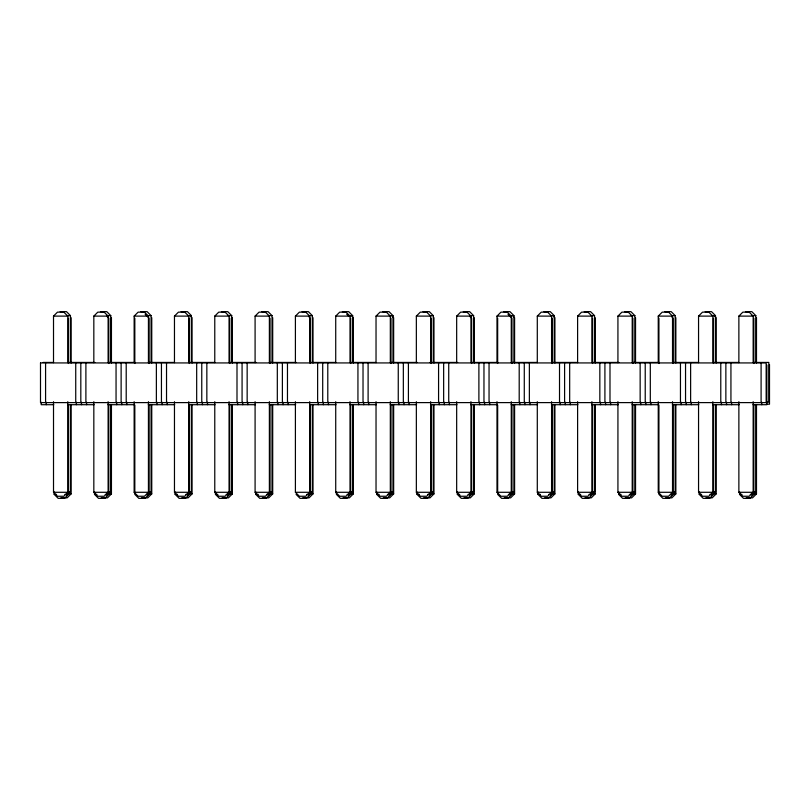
<?xml version="1.0" encoding="UTF-8"?>
<svg xmlns="http://www.w3.org/2000/svg" width="810" height="810" viewBox="0 0 810 810"><rect width="100%" height="100%" fill="white"/><g stroke="black" fill="none" stroke-linecap="round" stroke-linejoin="round"><path stroke-width="1.21" d="M41.178 402.226L41.178 404.706L53.794 404.706M45.583 402.61L45.583 362.931M46.261 404.706L46.261 402.226M67.797 401.689L67.797 492.288L63.828 496.257L57.48 496.257L53.511 492.288L53.511 401.689M53.511 362.677L53.511 316.113L57.48 312.144L63.828 312.144L67.797 316.113L67.797 362.677M68.486 405.041L68.486 494.383L64.516 498.352L58.168 498.352L54.199 494.383L54.199 491.873M68.486 363.508L68.486 318.208M75.735 402.61L75.735 362.931M76.413 404.706L76.413 402.226M80.818 402.61L80.818 362.931M81.496 404.706L81.496 402.226M85.89 402.61L85.89 362.931M86.579 404.706L86.579 402.226M108.115 401.689L108.115 492.288L104.146 496.257L97.797 496.257L93.828 492.288L93.828 401.689M93.828 362.677L93.828 316.113L97.797 312.144L104.146 312.144L108.115 316.113L108.115 362.677M108.793 405.041L108.793 494.383L104.824 498.352L98.476 498.352L94.507 494.383L94.507 491.873M108.793 363.508L108.793 318.208L107.214 316.619M116.053 402.61L116.053 362.931M116.731 404.706L116.731 402.226M121.125 402.61L121.125 362.931M121.814 404.706L121.814 402.226M126.208 402.61L126.208 362.931M126.886 404.706L126.886 402.226M148.432 401.689L148.432 492.288L144.464 496.257L138.115 496.257L134.146 492.288L134.146 401.689M134.146 362.677L134.146 316.113L138.115 312.144L144.464 312.144L148.432 316.113L148.432 362.677M134.825 405.041L134.825 494.383L138.793 498.352L145.142 498.352L149.111 494.383L149.111 405.041M134.825 363.508L134.825 318.208M149.111 363.508L149.111 318.208L145.142 314.24M156.37 402.61L156.37 362.931M157.049 404.706L157.049 402.226M161.443 402.61L161.443 362.931M162.121 404.706L162.121 402.226M166.526 402.61L166.526 362.931M167.204 404.706L167.204 402.226M188.75 401.689L188.75 492.288L184.781 496.257L178.433 496.257L174.464 492.288L174.464 401.689M174.464 362.677L174.464 316.113L178.433 312.144L184.781 312.144L188.75 316.113L188.75 362.677M189.429 405.041L189.429 494.383L185.46 498.352L179.111 498.352L175.142 494.383L175.142 491.873M189.429 363.508L189.429 318.208M196.678 402.61L196.678 362.931M197.367 404.706L197.367 402.226M201.761 402.61L201.761 362.931M202.439 404.706L202.439 402.226M206.844 402.61L206.844 362.931M207.522 404.706L207.522 402.226M229.058 401.689L229.058 492.288L225.089 496.257L218.74 496.257L214.772 492.288L214.772 401.689M214.772 362.677L214.772 316.113L218.74 312.144L225.089 312.144L229.058 316.113L229.058 362.677M229.746 405.041L229.746 494.383L225.777 498.352L219.429 498.352L215.46 494.383L215.46 491.873M229.746 363.508L229.746 318.208M236.996 402.61L236.996 362.931M237.674 404.706L237.674 402.226M242.079 402.61L242.079 362.931M242.757 404.706L242.757 402.226M247.151 402.61L247.151 362.931M247.84 404.706L247.84 402.226M269.376 401.689L269.376 492.288L265.407 496.257L259.058 496.257L255.089 492.288L255.089 401.689M255.089 362.677L255.089 316.113L259.058 312.144L265.407 312.144L269.376 316.113L269.376 362.677M270.054 405.041L270.054 494.383L266.085 498.352L259.737 498.352L255.768 494.383L255.768 491.873M270.054 363.508L270.054 318.208M277.314 402.61L277.314 362.931M277.992 404.706L277.992 402.226M282.386 402.61L282.386 362.931M283.075 404.706L283.075 402.226M287.469 402.61L287.469 362.931M288.147 404.706L288.147 402.226M309.693 401.689L309.693 492.288L305.724 496.257L299.376 496.257L295.407 492.288L295.407 401.689M295.407 362.677L295.407 316.113L299.376 312.144L305.724 312.144L309.693 316.113L309.693 362.677M296.085 494.383L300.054 498.352L306.403 498.352L310.372 494.383L310.372 405.041M310.372 363.508L310.372 318.208L308.782 316.619M317.631 402.61L317.631 362.931M318.31 404.706L318.31 402.226M322.704 402.61L322.704 362.931M323.382 404.706L323.382 402.226M327.787 402.61L327.787 362.931M328.465 404.706L328.465 402.226M350.011 401.689L350.011 492.288L346.042 496.257L339.694 496.257L335.725 492.288L335.725 401.689M335.725 362.677L335.725 316.113L339.694 312.144L346.042 312.144L350.011 316.113L350.011 362.677M336.403 491.873L336.403 494.383L340.372 498.352L346.72 498.352L350.69 494.383L350.69 405.041M350.69 363.508L350.69 318.208M357.939 402.61L357.939 362.931M358.627 404.706L358.627 402.226M363.022 402.61L363.022 362.931M363.7 404.706L363.7 402.226M368.104 402.61L368.104 362.931M368.783 404.706L368.783 402.226M390.319 401.689L390.319 492.288L386.35 496.257L380.001 496.257L376.032 492.288L376.032 401.689M376.032 362.677L376.032 316.113L380.001 312.144L386.35 312.144L390.319 316.113L390.319 362.677M391.007 405.041L391.007 494.383L387.038 498.352L380.69 498.352L376.721 494.383L376.721 491.873M391.007 363.508L391.007 318.208M398.257 402.61L398.257 362.931M398.935 404.706L398.935 402.226M403.339 402.61L403.339 362.931M404.018 404.706L404.018 402.226M408.412 402.61L408.412 362.931M409.101 404.706L409.101 402.226M430.636 401.689L430.636 492.288L426.667 496.257L420.319 496.257L416.35 492.288L416.35 401.689M416.35 362.677L416.35 316.113L420.319 312.144L426.667 312.144L430.636 316.113L430.636 362.677M431.315 405.041L431.315 494.383L427.346 498.352L420.998 498.352L417.028 494.383L417.028 491.873M431.315 363.508L431.315 318.208M438.575 402.61L438.575 362.931M439.253 404.706L439.253 402.226M443.647 402.61L443.647 362.931M444.336 404.706L444.336 402.226M448.73 402.61L448.73 362.931M449.408 404.706L449.408 402.226M470.954 401.689L470.954 492.288L466.985 496.257L460.637 496.257L456.668 492.288L456.668 401.689M456.668 362.677L456.668 316.113L460.637 312.144L466.985 312.144L470.954 316.113L470.954 362.677M471.633 405.041L471.633 494.383L467.664 498.352L461.315 498.352L457.346 494.383L457.346 491.873M471.633 363.508L471.633 318.208L470.043 316.619M478.892 402.61L478.892 362.931M479.571 404.706L479.571 402.226M483.965 402.61L483.965 362.931M484.643 404.706L484.643 402.226M489.048 402.61L489.048 362.931M489.726 404.706L489.726 402.226M511.272 401.689L511.272 492.288L507.303 496.257L500.955 496.257L496.986 492.288L496.986 401.689M496.986 362.677L496.986 316.113L500.955 312.144L507.303 312.144L511.272 316.113L511.272 362.677M497.664 405.041L497.664 494.383L501.633 498.352L507.981 498.352L511.95 494.383L511.95 405.041M497.664 363.508L497.664 318.208M511.95 363.508L511.95 318.208L507.981 314.24M519.2 402.61L519.2 362.931M519.888 404.706L519.888 402.226M524.283 402.61L524.283 362.931M524.961 404.706L524.961 402.226M529.365 402.61L529.365 362.931M530.044 404.706L530.044 402.226M551.58 401.689L551.58 492.288L547.611 496.257L541.262 496.257L537.293 492.288L537.293 401.689M537.293 362.677L537.293 316.113L541.262 312.144L547.611 312.144L551.58 316.113L551.58 362.677M552.258 405.041L552.258 494.383L548.299 498.352L541.951 498.352L537.982 494.383L537.982 491.873M552.258 363.508L552.258 318.208M559.518 402.61L559.518 362.931M560.196 404.706L560.196 402.226M564.6 402.61L564.6 362.931M565.279 404.706L565.279 402.226M569.673 402.61L569.673 362.931M570.361 404.706L570.361 402.226M591.897 401.689L591.897 492.288L587.928 496.257L581.58 496.257L577.611 492.288L577.611 401.689M577.611 362.677L577.611 316.113L581.58 312.144L587.928 312.144L591.897 316.113L591.897 362.677M592.576 405.041L592.576 494.383L588.607 498.352L582.258 498.352L578.289 494.383L578.289 491.873M592.576 363.508L592.576 318.208M599.835 402.61L599.835 362.931M600.514 404.706L600.514 402.226M604.908 402.61L604.908 362.931M605.596 404.706L605.596 402.226M609.991 402.61L609.991 362.931M610.669 404.706L610.669 402.226M632.215 401.689L632.215 492.288L628.246 496.257L621.898 496.257L617.929 492.288L617.929 401.689M617.929 362.677L617.929 316.113L621.898 312.144L628.246 312.144L632.215 316.113L632.215 362.677M632.894 405.041L632.894 494.383L628.924 498.352L622.576 498.352L618.607 494.383L618.607 491.873M632.894 363.508L632.894 318.208M640.153 402.61L640.153 362.931M640.831 404.706L640.831 402.226M645.226 402.61L645.226 362.931M645.904 404.706L645.904 402.226M650.308 402.61L650.308 362.931M650.987 404.706L650.987 402.226M672.523 401.689L672.523 492.288L668.564 496.257L662.215 496.257L658.246 492.288L658.246 401.689M658.246 362.677L658.246 316.113L662.215 312.144L668.564 312.144L672.523 316.113L672.523 362.677M658.925 405.041L658.925 494.383L662.894 498.352L669.242 498.352L673.211 494.383L673.211 405.041M658.925 363.508L658.925 318.208M673.211 363.508L673.211 318.208L671.622 316.619M680.461 402.61L680.461 362.931M681.149 404.706L681.149 402.226M685.543 402.61L685.543 362.931M686.222 404.706L686.222 402.226M690.626 402.61L690.626 362.931M691.305 404.706L691.305 402.226M712.84 401.689L712.84 492.288L708.871 496.257L702.523 496.257L698.554 492.288L698.554 401.689M698.554 362.677L698.554 316.113L702.523 312.144L708.871 312.144L712.84 316.113L712.84 362.677M713.519 405.041L713.519 494.383L709.56 498.352L703.212 498.352L699.243 494.383L699.243 491.873M713.519 363.508L713.519 318.208M720.779 402.61L720.779 362.931M721.457 404.706L721.457 402.226M725.861 402.61L725.861 362.931M726.54 404.706L726.54 402.226M730.934 402.61L730.934 362.931M731.622 404.706L731.622 402.226M753.158 401.689L753.158 492.288L749.189 496.257L742.841 496.257L738.872 492.288L738.872 401.689M738.872 362.677L738.872 316.113L742.841 312.144L749.189 312.144L753.158 316.113L753.158 362.677M753.837 405.041L753.837 494.383L749.868 498.352L743.519 498.352L739.55 494.383L739.55 491.873M753.837 363.508L753.837 318.208M761.096 402.61L761.096 362.931M761.775 404.706L761.775 402.226M766.857 365.026L766.857 404.706L752.976 404.706M66.481 495.76L70.45 491.791L70.45 404.959M71.128 404.544L71.128 493.887L67.159 497.856L60.811 497.856M106.788 495.76L110.757 491.791L110.757 404.959M111.446 404.544L111.446 493.887L107.477 497.856L101.128 497.856M147.106 495.76L151.075 491.791L151.075 404.959M151.754 404.544L151.754 493.887L147.785 497.856L141.436 497.856M187.424 495.76L191.393 491.791L191.393 404.959M192.071 404.544L192.071 493.887L188.102 497.856L181.754 497.856M227.742 495.76L231.711 491.791L231.711 404.959M232.389 404.544L232.389 493.887L228.42 497.856L222.072 497.856M268.049 495.76L272.018 491.791L272.018 404.959M272.707 404.544L272.707 493.887L268.738 497.856L262.389 497.856M308.367 495.76L312.336 491.791L312.336 404.959M313.014 404.544L313.014 493.887L309.045 497.856L302.697 497.856M348.685 495.76L352.654 491.791L352.654 404.959M353.332 404.544L353.332 493.887L349.363 497.856L343.015 497.856M389.002 495.76L392.971 491.791L392.971 404.959M393.65 404.544L393.65 493.887L389.681 497.856L383.332 497.856M429.31 495.76L433.279 491.791L433.279 404.959M433.968 404.544L433.968 493.887L429.999 497.856L423.65 497.856M469.628 495.76L473.597 491.791L473.597 404.959M474.275 404.544L474.275 493.887L470.306 497.856L463.958 497.856M509.946 495.76L513.915 491.791L513.915 404.959M514.593 404.544L514.593 493.887L510.624 497.856L504.276 497.856M550.263 495.76L554.232 491.791L554.232 404.959M554.911 404.544L554.911 493.887L550.942 497.856L544.593 497.856M590.571 495.76L594.54 491.791L594.54 404.959M595.228 404.544L595.228 493.887L591.26 497.856L584.911 497.856M630.889 495.76L634.858 491.791L634.858 404.959M635.536 404.544L635.536 493.887L631.567 497.856L625.219 497.856M671.206 495.76L675.176 491.791L675.176 404.959M675.854 404.544L675.854 493.887L671.885 497.856L665.537 497.856M711.524 495.76L715.493 491.791L715.493 404.959M716.172 404.544L716.172 493.887L712.203 497.856L705.854 497.856M751.832 495.76L755.801 491.791L755.801 404.959M756.489 404.544L756.489 493.887L752.52 497.856L746.172 497.856M60.132 311.647L66.481 311.647L70.45 315.617L70.45 362.171M100.44 311.647L106.788 311.647L110.757 315.617L110.757 362.171M140.758 311.647L147.106 311.647L151.075 315.617L151.075 362.171M181.076 311.647L187.424 311.647L191.393 315.617L191.393 362.171M221.393 311.647L227.742 311.647L231.711 315.617L231.711 362.171M261.701 311.647L268.049 311.647L272.018 315.617L272.018 362.171M302.019 311.647L308.367 311.647L312.336 315.617L312.336 362.171M342.336 311.647L348.685 311.647L352.654 315.617L352.654 362.171M382.654 311.647L389.002 311.647L392.971 315.617L392.971 362.171M422.962 311.647L429.31 311.647L433.279 315.617L433.279 362.171M463.279 311.647L469.628 311.647L473.597 315.617L473.597 362.171M503.597 311.647L509.946 311.647L513.915 315.617L513.915 362.171M543.915 311.647L550.263 311.647L554.232 315.617L554.232 362.171M584.223 311.647L590.571 311.647L594.54 315.617L594.54 362.171M624.54 311.647L630.889 311.647L634.858 315.617L634.858 362.171M664.858 311.647L671.206 311.647L675.176 315.617L675.176 362.171M705.176 311.647L711.524 311.647L715.493 315.617L715.493 362.171M745.483 311.647L751.832 311.647L755.801 315.617L755.801 362.171M66.876 315.617L70.45 315.617M107.193 315.617L110.757 315.617M147.501 315.617L151.075 315.617M187.819 315.617L191.393 315.617M228.136 315.617L231.711 315.617M268.454 315.617L272.018 315.617M308.762 315.617L312.336 315.617M349.08 315.617L352.654 315.617M389.397 315.617L392.971 315.617M429.715 315.617L433.279 315.617M470.023 315.617L473.597 315.617M510.341 315.617L513.915 315.617M550.658 315.617L554.232 315.617M590.976 315.617L594.54 315.617M631.284 315.617L634.858 315.617M671.601 315.617L675.176 315.617M711.919 315.617L715.493 315.617M752.237 315.617L755.801 315.617M53.511 316.113L67.797 316.113M93.828 316.113L108.115 316.113M134.146 316.113L148.432 316.113M174.464 316.113L188.75 316.113M214.772 316.113L229.058 316.113M255.089 316.113L269.376 316.113M295.407 316.113L309.693 316.113M335.725 316.113L350.011 316.113M376.032 316.113L390.319 316.113M416.35 316.113L430.636 316.113M456.668 316.113L470.954 316.113M496.986 316.113L511.272 316.113M537.293 316.113L551.58 316.113M577.611 316.113L591.897 316.113M617.929 316.113L632.215 316.113M658.246 316.113L672.523 316.113M698.554 316.113L712.84 316.113M738.872 316.113L753.158 316.113M43.143 362.434L53.247 362.434M68.334 362.434L94.821 362.434M108.641 362.434L135.138 362.434M148.959 362.434L174.201 362.434M189.277 362.434L214.508 362.434M229.594 362.434L256.081 362.434M269.902 362.434L296.399 362.434M310.22 362.434L335.462 362.434M350.538 362.434L375.769 362.434M390.855 362.434L417.342 362.434M429.908 362.434L457.66 362.434M471.481 362.434L497.978 362.434M511.798 362.434L537.03 362.434M552.116 362.434L577.348 362.434M592.424 362.434L618.921 362.434M632.742 362.434L659.239 362.434M673.059 362.434L698.291 362.434M713.377 362.434L738.609 362.434M753.685 362.434L768.822 362.434L768.822 402.114L766.787 402.114M766.452 404.21L769.5 404.21L769.5 364.53M67.625 404.706L94.112 404.706M107.932 404.706L134.43 404.706M148.25 404.706L174.747 404.706M188.568 404.706L215.055 404.706M228.886 404.706L255.373 404.706M269.193 404.706L295.69 404.706M309.511 404.706L336.008 404.706M349.829 404.706L376.316 404.706M390.147 404.706L416.634 404.706M430.454 404.706L456.951 404.706M470.772 404.706L497.269 404.706M511.09 404.706L537.577 404.706M551.408 404.706L577.894 404.706M591.715 404.706L618.212 404.706M632.033 404.706L658.53 404.706M672.351 404.706L698.838 404.706M712.668 404.706L739.155 404.706M68.06 491.791L70.45 491.791M108.378 491.791L110.757 491.791M148.696 491.791L151.075 491.791M189.013 491.791L191.393 491.791M229.321 491.791L231.711 491.791M269.639 491.791L272.018 491.791M309.957 491.791L312.336 491.791M350.274 491.791L352.654 491.791M390.582 491.791L392.971 491.791M430.9 491.791L433.279 491.791M471.217 491.791L473.597 491.791M511.535 491.791L513.915 491.791M551.843 491.791L554.232 491.791M592.161 491.791L594.54 491.791M632.478 491.791L634.858 491.791M672.796 491.791L675.176 491.791M713.104 491.791L715.493 491.791M753.421 491.791L755.801 491.791M53.511 492.288L67.797 492.288M93.828 492.288L108.115 492.288M134.146 492.288L148.432 492.288M174.464 492.288L188.75 492.288M214.772 492.288L229.058 492.288M255.089 492.288L269.376 492.288M295.407 492.288L309.693 492.288M335.725 492.288L350.011 492.288M376.032 492.288L390.319 492.288M416.35 492.288L430.636 492.288M456.668 492.288L470.954 492.288M496.986 492.288L511.272 492.288M537.293 492.288L551.58 492.288M577.611 492.288L591.897 492.288M617.929 492.288L632.215 492.288M658.246 492.288L672.523 492.288M698.554 492.288L712.84 492.288M738.872 492.288L753.158 492.288M67.554 493.887L71.128 493.887M107.872 493.887L111.446 493.887M148.19 493.887L151.754 493.887M189.692 493.887L192.071 493.887M228.815 493.887L232.389 493.887M269.133 493.887L272.707 493.887M309.45 493.887L313.014 493.887M349.758 493.887L353.332 493.887M391.27 493.887L393.65 493.887M430.393 493.887L433.968 493.887M470.711 493.887L474.275 493.887M511.019 493.887L514.593 493.887M552.531 493.887L554.911 493.887M591.654 493.887L595.228 493.887M631.972 493.887L635.536 493.887M672.28 493.887L675.854 493.887M713.792 493.887L716.172 493.887M754.1 493.887L756.489 493.887M54.199 494.383L56.578 494.383M64.911 494.383L68.486 494.383M94.507 494.383L96.896 494.383M105.229 494.383L108.793 494.383M146.731 494.383L149.111 494.383M175.142 494.383L177.522 494.383M185.855 494.383L189.429 494.383M215.46 494.383L217.839 494.383M226.172 494.383L229.746 494.383M255.768 494.383L258.157 494.383M266.49 494.383L270.054 494.383M306.798 494.383L310.372 494.383M347.115 494.383L350.69 494.383M376.721 494.383L379.1 494.383M387.433 494.383L391.007 494.383M417.028 494.383L419.418 494.383M427.751 494.383L431.315 494.383M457.346 494.383L459.726 494.383M468.058 494.383L471.633 494.383M508.376 494.383L511.95 494.383M537.982 494.383L540.361 494.383M548.694 494.383L552.258 494.383M578.289 494.383L580.679 494.383M589.012 494.383L592.576 494.383M618.607 494.383L620.986 494.383M629.319 494.383L632.894 494.383M670.832 494.383L673.211 494.383M699.243 494.383L701.622 494.383M709.955 494.383L713.519 494.383M739.55 494.383L741.94 494.383M750.262 494.383L753.837 494.383M714.582 316.123L716.172 317.712L716.172 363.012M553.321 316.123L554.911 317.712L554.911 363.012M513.003 316.123L514.593 317.712L514.593 363.012M392.06 316.123L393.65 317.712L393.65 363.012M351.742 316.123L353.332 317.712L353.332 363.012M346.72 314.24L348.31 315.829M190.482 316.123L192.071 317.712L192.071 363.012M756.489 317.712L756.489 363.012M675.854 317.712L675.854 363.012M635.536 317.712L635.536 363.012M595.228 317.712L595.228 363.012M474.275 317.712L474.275 363.012M433.968 317.712L433.968 363.012M313.014 317.712L313.014 363.012M272.707 317.712L272.707 363.012M232.389 317.712L232.389 363.012M151.754 317.712L151.754 363.012M111.446 317.712L111.446 363.012M71.128 317.712L71.128 363.012M40.5 362.931L40.5 402.61L766.169 402.61L766.169 362.931L40.5 362.931"/></g></svg>
